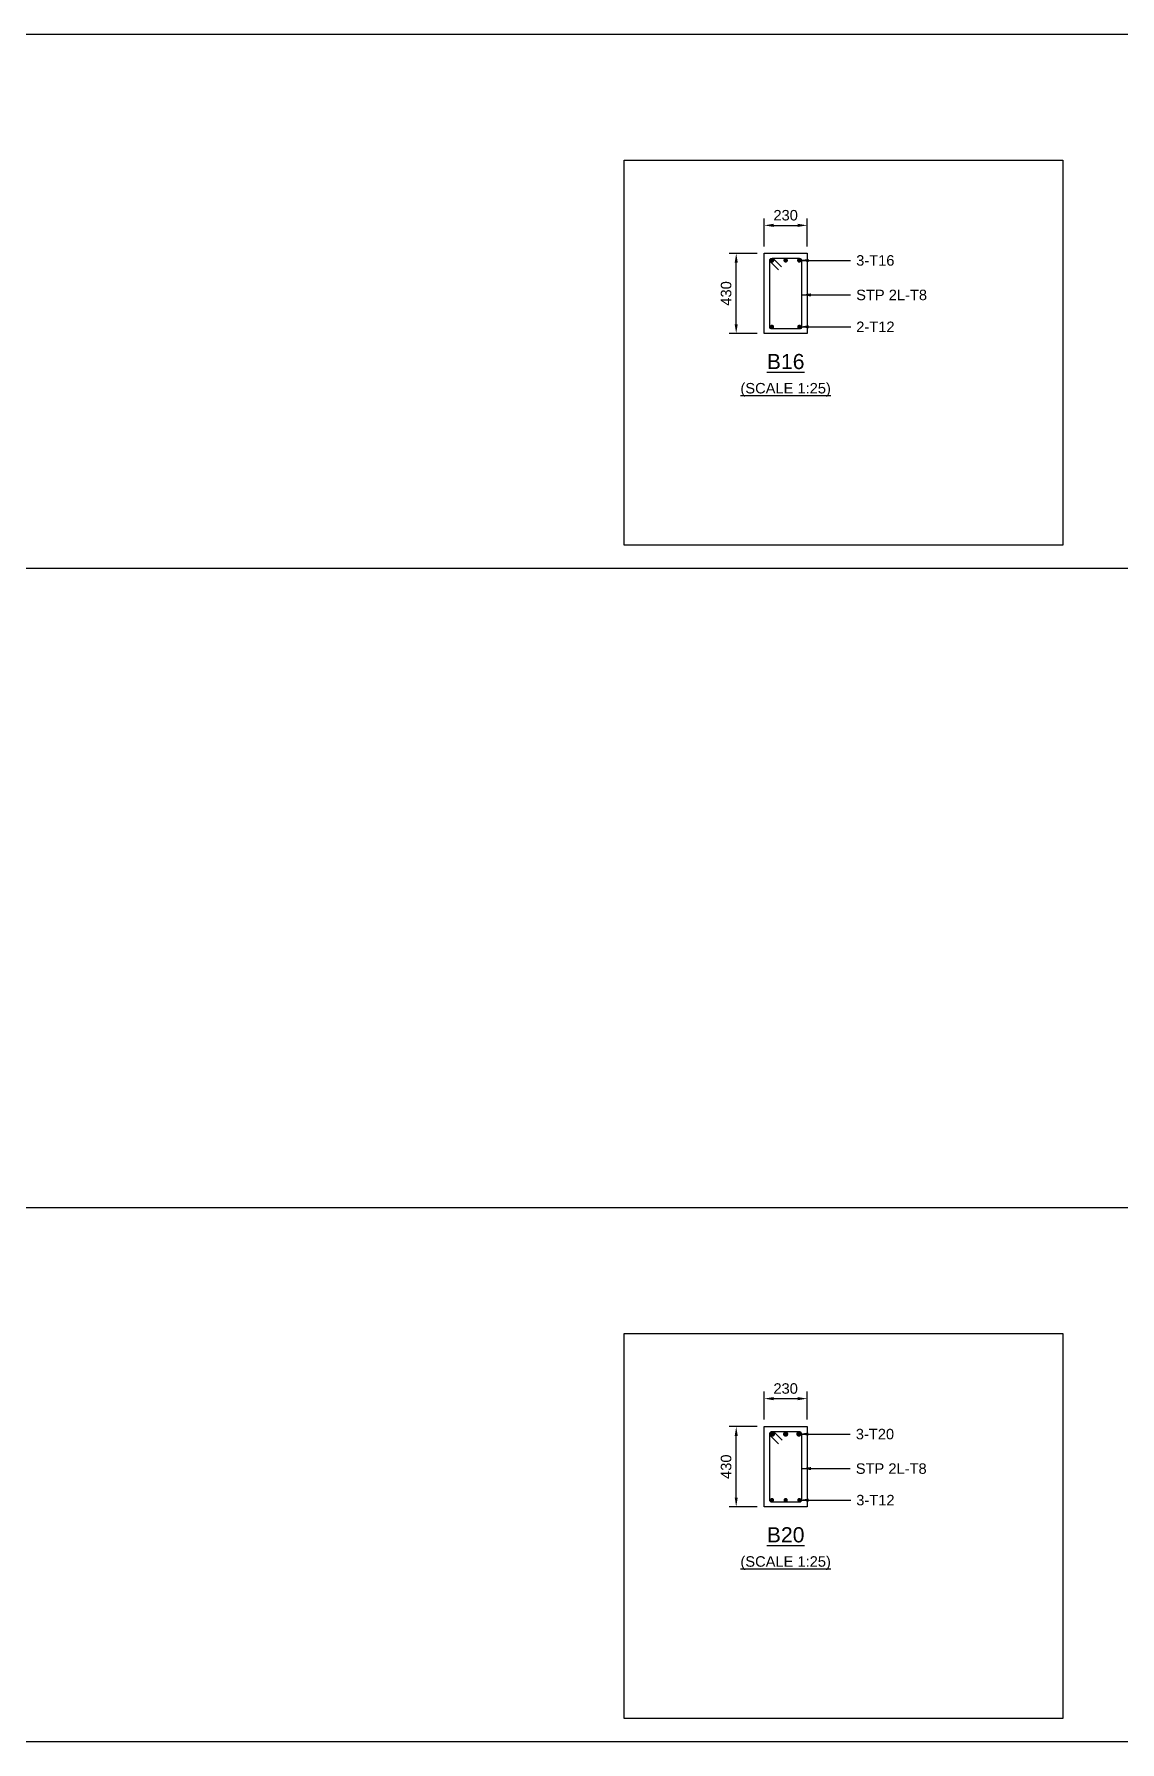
# Model space of a CAD drawing. Header units: inches. Extents: x -816171 to 9366335, y -450961 to 689132.
# Drawn here: x 4516043 to 4539322, y 210711 to 247331 of the extents above; entities that cross this region are included whole.
import ezdxf
from ezdxf.enums import TextEntityAlignment as Align

# ---------------------------------------------------------------- set-up
doc = ezdxf.new("R2010")
doc.units = ezdxf.units.IN
doc.header["$MEASUREMENT"] = 0
for name, color, linetype in [('Concrete Line', 2, 'Continuous'), ('Dimension', 31, 'Continuous'), ('Labels', 4, 'Continuous'), ('Link', 225, 'Continuous'), ('Reinforcement', 130, 'Continuous'), ('Schedule Border', 60, 'Continuous'), ('Text', 31, 'Continuous')]:
    doc.layers.add(name, color=color, linetype=linetype)
doc.styles.add('SC-SansSerif', font='SansSerif')
doc.dimstyles.new('SCBBSDimStyl', dxfattribs={"dimtxt": 225, "dimasz": 200, "dimexe": 150, "dimexo": 150, "dimgap": 100, "dimtad": 1, "dimtoh": 1, "dimdec": 0, "dimzin": 0, "dimdsep": 46, "dimtxsty": 'SC-SansSerif', "dimcen": 0.09, "dimclrd": 8, "dimclre": 8, "dimclrt": 31, "dimadec": 0, "dimazin": 0, "dimtfac": 1, "dimtdec": 0, "dimtix": 1, "dimtofl": 0, "dimtmove": 0, "dimatfit": 3, "dimfxl": 1, "dimtolj": 1, "dimtzin": 0, "dimarcsym": 0})

# ---------------------------------------------------------------- blocks, each defined once
blk = doc.blocks.new('*D1952')
at = {"layer": 'DEFPOINTS', "color": 0, "transparency": 16777216}
for p in [(4532616, 243231), (4531696, 242631), (4532616, 242631)]:
    blk.add_point(p, dxfattribs=at)
at = {"layer": 'Dimension', "color": 8, "lineweight": -2, "transparency": 16777216}
for p, q in [((4531696, 242781), (4531696, 243381)), ((4531896, 243231), (4532416, 243231)), ((4532616, 242781), (4532616, 243381))]:
    blk.add_line(p, q, dxfattribs=at)
at = {"layer": 'Dimension', "color": 8, "transparency": 16777216}
for points in [[(4531896, 243265), (4531896, 243198), (4531696, 243231)], [(4532416, 243265), (4532416, 243198), (4532616, 243231)]]:
    blk.add_solid(points, dxfattribs=at)
at = {"layer": 'Dimension', "color": 31, "transparency": 16777216, "insert": (4532156, 243447), "char_height": 225, "attachment_point": 5, "style": 'SC-SansSerif'}
blk.add_mtext('\\A1;230', dxfattribs=at)
blk = doc.blocks.new('*D1953')
at = {"layer": 'DEFPOINTS', "color": 0, "transparency": 16777216}
for p in [(4531096, 242631), (4531696, 242631), (4531696, 240911)]:
    blk.add_point(p, dxfattribs=at)
at = {"layer": 'Dimension', "color": 8, "lineweight": -2, "transparency": 16777216}
for p, q in [((4531546, 242631), (4530946, 242631)), ((4531096, 241111), (4531096, 242431)), ((4531546, 240911), (4530946, 240911))]:
    blk.add_line(p, q, dxfattribs=at)
at = {"layer": 'Dimension', "color": 8, "transparency": 16777216}
for points in [[(4531063, 242431), (4531129, 242431), (4531096, 242631)], [(4531063, 241111), (4531129, 241111), (4531096, 240911)]]:
    blk.add_solid(points, dxfattribs=at)
at = {"layer": 'Dimension', "color": 31, "transparency": 16777216, "insert": (4530880, 241771), "char_height": 225, "attachment_point": 5, "rotation": 90, "style": 'SC-SansSerif'}
blk.add_mtext('\\A1;430', dxfattribs=at)
blk = doc.blocks.new('*D1968')
at = {"layer": 'DEFPOINTS', "color": 0, "transparency": 16777216}
for p in [(4532616, 218071), (4531696, 217471), (4532616, 217471)]:
    blk.add_point(p, dxfattribs=at)
at = {"layer": 'Dimension', "color": 8, "lineweight": -2, "transparency": 16777216}
for p, q in [((4531696, 217621), (4531696, 218221)), ((4531896, 218071), (4532416, 218071)), ((4532616, 217621), (4532616, 218221))]:
    blk.add_line(p, q, dxfattribs=at)
at = {"layer": 'Dimension', "color": 8, "transparency": 16777216}
for points in [[(4531896, 218105), (4531896, 218038), (4531696, 218071)], [(4532416, 218105), (4532416, 218038), (4532616, 218071)]]:
    blk.add_solid(points, dxfattribs=at)
at = {"layer": 'Dimension', "color": 31, "transparency": 16777216, "insert": (4532156, 218287), "char_height": 225, "attachment_point": 5, "style": 'SC-SansSerif'}
blk.add_mtext('\\A1;230', dxfattribs=at)
blk = doc.blocks.new('*D1969')
at = {"layer": 'DEFPOINTS', "color": 0, "transparency": 16777216}
for p in [(4531096, 217471), (4531696, 217471), (4531696, 215751)]:
    blk.add_point(p, dxfattribs=at)
at = {"layer": 'Dimension', "color": 8, "lineweight": -2, "transparency": 16777216}
for p, q in [((4531546, 217471), (4530946, 217471)), ((4531096, 215951), (4531096, 217271)), ((4531546, 215751), (4530946, 215751))]:
    blk.add_line(p, q, dxfattribs=at)
at = {"layer": 'Dimension', "color": 8, "transparency": 16777216}
for points in [[(4531063, 217271), (4531129, 217271), (4531096, 217471)], [(4531063, 215951), (4531129, 215951), (4531096, 215751)]]:
    blk.add_solid(points, dxfattribs=at)
at = {"layer": 'Dimension', "color": 31, "transparency": 16777216, "insert": (4530880, 216611), "char_height": 225, "attachment_point": 5, "rotation": 90, "style": 'SC-SansSerif'}
blk.add_mtext('\\A1;430', dxfattribs=at)

msp = doc.modelspace()

# ---------------------------------------------------------------- linework, layer by layer
at = {"layer": 'Concrete Line'}
for points in [[(4531696.09403, 242631.35614), (4532616.09403, 242631.35614), (4532616.09403, 240911.35614), (4531696.09403, 240911.35614)], [(4531696.09403, 217471.35614), (4532616.09403, 217471.35614), (4532616.09403, 215751.35614), (4531696.09403, 215751.35614)]]:
    msp.add_lwpolyline(points, close=True, dxfattribs=at)
at = {"layer": 'Link'}
for points in [[(4531999.71549, 242275.6141), (4531830.12908, 242445.43886, -0.6679247243), (4531864.09403, 242527.35614), (4532448.09403, 242527.35614, -0.4142135624), (4532496.09403, 242479.35614), (4532496.09403, 241055.35614, -0.4142135624), (4532450.09403, 241009.35614), (4531862.09403, 241009.35614, -0.4142135624), (4531816.09403, 241055.35614), (4531816.09403, 242479.35614, -0.6684326111), (4531898.05899, 242513.27343), (4532067.6454, 242343.44867)], [(4532001.46182, 217101.59443), (4531832.35648, 217271.89823, -0.66690252), (4531872.09403, 217367.35614), (4532440.09403, 217367.35614, -0.4142135624), (4532496.09403, 217311.35614), (4532496.09403, 215895.35614, -0.4142135624), (4532450.09403, 215849.35614), (4531862.09403, 215849.35614, -0.4142135624), (4531816.09403, 215895.35614), (4531816.09403, 217311.35614, -0.6694562621), (4531911.83159, 217350.81406), (4532080.93693, 217180.51025)]]:
    msp.add_lwpolyline(points, format="xyb", dxfattribs=at)
at = {"layer": 'Reinforcement'}
for points, const_width in [([(4531840.09403, 242479.35614, 1), (4531888.09403, 242479.35614, 1)], 48), ([(4532132.09403, 242479.35614, 1), (4532180.09403, 242479.35614, 1)], 48), ([(4532424.09403, 242479.35614, 1), (4532472.09403, 242479.35614, 1)], 48), ([(4531839.09403, 241055.35614, 1), (4531885.09403, 241055.35614, 1)], 46), ([(4532427.09403, 241055.35614, 1), (4532473.09403, 241055.35614, 1)], 46), ([(4531844.09403, 217311.35614, 1), (4531900.09403, 217311.35614, 1)], 56), ([(4532128.09403, 217311.35614, 1), (4532184.09403, 217311.35614, 1)], 56), ([(4532412.09403, 217311.35614, 1), (4532468.09403, 217311.35614, 1)], 56), ([(4531839.09403, 215895.35614, 1), (4531885.09403, 215895.35614, 1)], 46), ([(4532133.09403, 215895.35614, 1), (4532179.09403, 215895.35614, 1)], 46), ([(4532427.09403, 215895.35614, 1), (4532473.09403, 215895.35614, 1)], 46)]:
    msp.add_lwpolyline(points, format="xyb", close=True, dxfattribs=dict(at, const_width=const_width))
at = {"layer": 'Schedule Border'}
for points in [[(4478771.08622, 247331.35614), (4574296.09533, 247331.35614), (4574296.09533, 235871.35614), (4478771.08622, 235871.35614)], [(4528696.09533, 244631.35614), (4538096.09533, 244631.35614), (4538096.09533, 236371.35614), (4528696.09533, 236371.35614)], [(4478771.08622, 222171.35614), (4574296.09529, 222171.35614), (4574296.09529, 210711.35614), (4478771.08622, 210711.35614)], [(4528696.09529, 219471.35614), (4538096.09529, 219471.35614), (4538096.09529, 211211.35614), (4528696.09529, 211211.35614)]]:
    msp.add_lwpolyline(points, close=True, dxfattribs=at)

# ---------------------------------------------------------------- texts
at = {"layer": 'Labels', "style": 'SC-SansSerif'}
for s, p in [('%%uB16', (4532156.09403, 240311.35614)), ('%%uB20', (4532156.09403, 215151.35614))]:
    msp.add_text(s, height=325, dxfattribs=at).set_placement(p, align=Align.MIDDLE)
at = {"layer": 'Text', "style": 'SC-SansSerif'}
for s, p in [('3-T16', (4533668.09403, 242479.35614)), ('STP 2L-T8', (4533668.09403, 241739.35614)), ('2-T12', (4533670.09403, 241055.35614)), ('3-T20', (4533660.09403, 217311.35614)), ('STP 2L-T8', (4533660.09403, 216571.35614)), ('3-T12', (4533670.09403, 215895.35614))]:
    msp.add_text(s, height=225, dxfattribs=at).set_placement(p, align=Align.MIDDLE_LEFT)
for p in [(4532156.09403, 239711.35614), (4532156.09403, 214551.35614)]:
    msp.add_text('%%u(SCALE 1:25)', height=225, dxfattribs=at).set_placement(p, align=Align.MIDDLE)

# ---------------------------------------------------------------- dimensions: what is measured, and where the dimension line sits
at = {"layer": 'Dimension'}
for base, p1, p2, angle, text, picture, middle in [((4532616.09402, 243231.35614), (4531696.09402, 242631.35614), (4532616.09402, 242631.35614), 0, '230', '*D1952', (4532156.09403, 243231.35614)), ((4531096.09403, 242631.35614), (4531696.09402, 240911.35614), (4531696.09402, 242631.35614), 90, '430', '*D1953', (4531096.09403, 241771.35614)), ((4532616.09402, 218071.35614), (4531696.09402, 217471.35614), (4532616.09402, 217471.35614), 0, '230', '*D1968', (4532156.09403, 218071.35614)), ((4531096.09403, 217471.35614), (4531696.09402, 215751.35614), (4531696.09402, 217471.35614), 90, '430', '*D1969', (4531096.09403, 216611.35614))]:
    dim = msp.add_linear_dim(base=base, p1=p1, p2=p2, angle=angle, text=text, dimstyle='SCBBSDimStyl', override={"dimjust": 0}, dxfattribs=at)
    dim.commit()
    dim.dimension.update_dxf_attribs({"geometry": picture, "text_midpoint": middle, "dimtype": 161})

# ---------------------------------------------------------------- leaders
at = {"layer": 'Dimension', "color": 8}
for points in [[(4532448.09403, 242479.35614), (4532948.09403, 242479.35614), (4533548.09403, 242479.35614)], [(4532496.09403, 241739.35614), (4533548.09403, 241739.35614)], [(4532450.09403, 241055.35614), (4532950.09403, 241055.35614), (4533550.09403, 241055.35614)], [(4532440.09403, 217311.35614), (4532940.09403, 217311.35614), (4533540.09403, 217311.35614)], [(4532496.09403, 216571.35614), (4533540.09403, 216571.35614)], [(4532450.09403, 215895.35614), (4532950.09403, 215895.35614), (4533550.09403, 215895.35614)]]:
    msp.add_leader(points, dimstyle='SCBBSDimStyl', dxfattribs=at)

doc.saveas('drawing.dxf')
